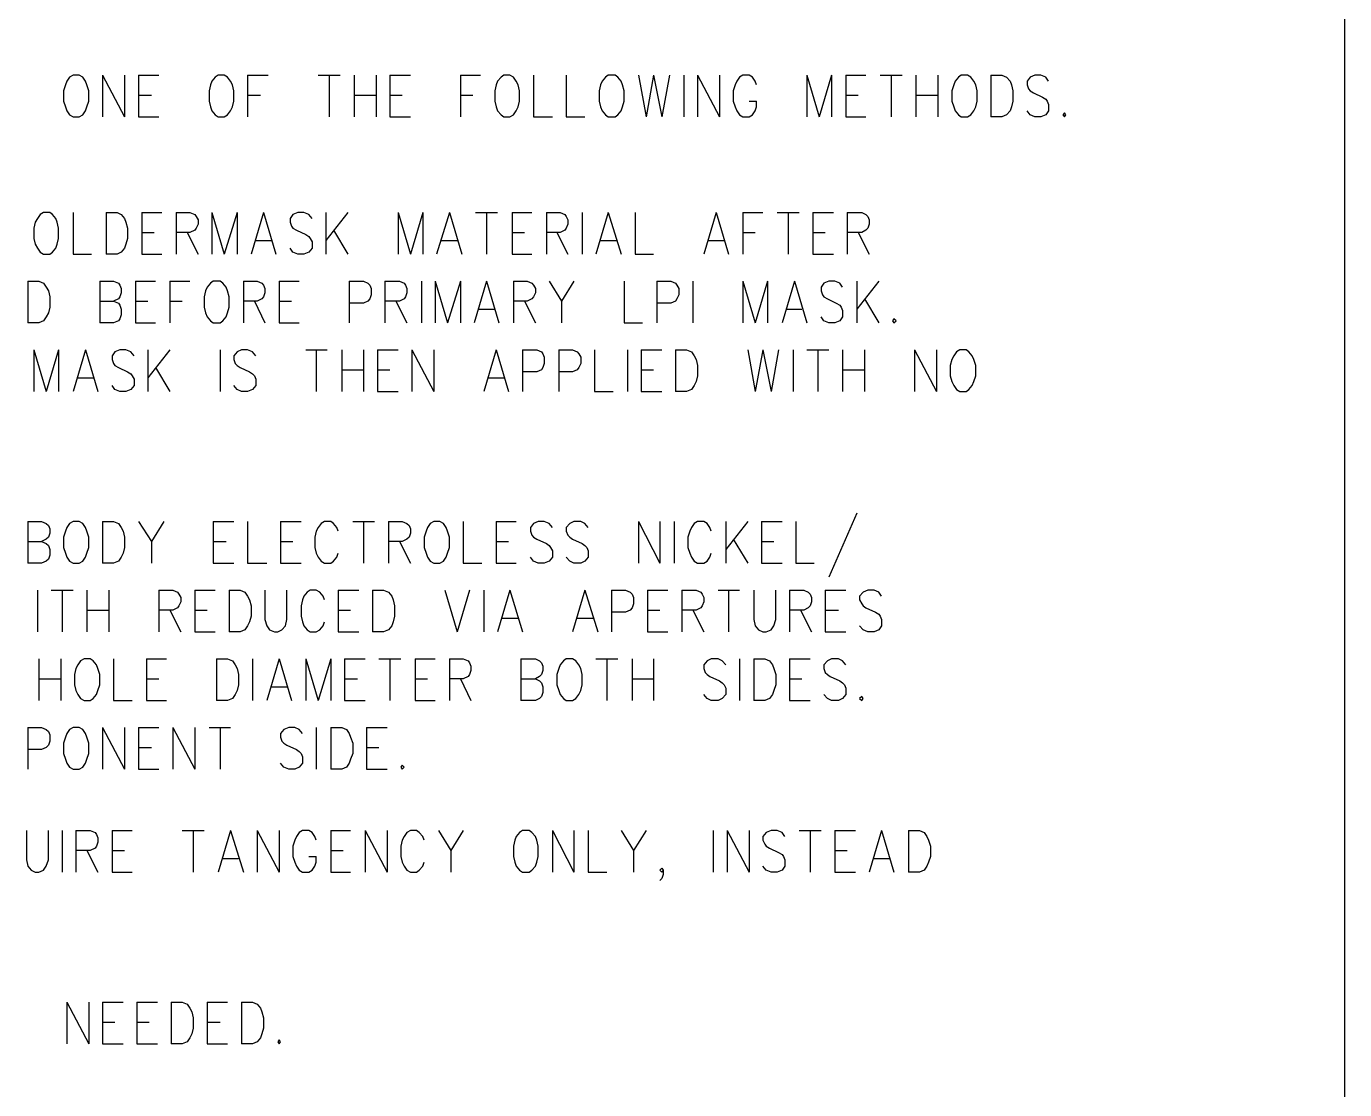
# Model space of a CAD drawing. Extents: x 11.9 to 28.1, y 10.8 to 21.2.
# Drawn here: x 26.174 to 28.093, y 15.073 to 16.621 of the extents above; entities that cross this region are included whole.
import ezdxf

# ---------------------------------------------------------------- set-up
doc = ezdxf.new("R2010")
doc.units = 0
doc.header["$MEASUREMENT"] = 0
doc.layers.add('LAYNR1', color=2, linetype='Continuous')

msp = doc.modelspace()

# ---------------------------------------------------------------- linework, layer by layer
at = {"layer": 'LAYNR1', "color": 7}
for points in [[(28.093, 21.199), (28.093, 10.799)], [(26.242, 16.55), (26.237, 16.547), (26.233, 16.541), (26.231, 16.536)], [(26.262, 16.536), (26.26, 16.541), (26.256, 16.547), (26.251, 16.55), (26.242, 16.55)], [(26.285, 16.55), (26.285, 16.489)], [(26.285, 16.55), (26.317, 16.489)], [(26.317, 16.55), (26.317, 16.489)], [(26.337, 16.55), (26.337, 16.489)], [(26.337, 16.55), (26.367, 16.55)], [(26.453, 16.55), (26.449, 16.547), (26.444, 16.541), (26.442, 16.536)], [(26.474, 16.536), (26.471, 16.541), (26.467, 16.547), (26.462, 16.55), (26.453, 16.55)], [(26.496, 16.55), (26.496, 16.489)], [(26.496, 16.55), (26.526, 16.55)], [(26.599, 16.55), (26.631, 16.55)], [(26.615, 16.55), (26.615, 16.489)], [(26.651, 16.55), (26.651, 16.489)], [(26.683, 16.55), (26.683, 16.489)], [(26.703, 16.55), (26.703, 16.489)], [(26.703, 16.55), (26.733, 16.55)], [(26.806, 16.55), (26.806, 16.489)], [(26.806, 16.55), (26.835, 16.55)], [(26.869, 16.55), (26.865, 16.547), (26.86, 16.541), (26.858, 16.536)], [(26.89, 16.536), (26.887, 16.541), (26.883, 16.547), (26.878, 16.55), (26.869, 16.55)], [(26.912, 16.55), (26.912, 16.489)], [(26.96, 16.55), (26.96, 16.489)], [(27.021, 16.55), (27.017, 16.547), (27.012, 16.541), (27.01, 16.536)], [(27.042, 16.536), (27.04, 16.541), (27.035, 16.547), (27.031, 16.55), (27.021, 16.55)], [(27.065, 16.55), (27.076, 16.489)], [(27.087, 16.55), (27.076, 16.489)], [(27.087, 16.55), (27.099, 16.489)], [(27.11, 16.55), (27.099, 16.489)], [(27.131, 16.55), (27.131, 16.489)], [(27.151, 16.55), (27.151, 16.489)], [(27.151, 16.55), (27.183, 16.489)], [(27.183, 16.55), (27.183, 16.489)], [(27.237, 16.536), (27.235, 16.541), (27.231, 16.547), (27.226, 16.55), (27.217, 16.55), (27.212, 16.547), (27.208, 16.541), (27.206, 16.536)], [(27.31, 16.55), (27.31, 16.489)], [(27.31, 16.55), (27.328, 16.489)], [(27.346, 16.55), (27.328, 16.489)], [(27.346, 16.55), (27.346, 16.489)], [(27.367, 16.55), (27.367, 16.489)], [(27.367, 16.55), (27.396, 16.55)], [(27.417, 16.55), (27.449, 16.55)], [(27.433, 16.55), (27.433, 16.489)], [(27.469, 16.55), (27.469, 16.489)], [(27.501, 16.55), (27.501, 16.489)], [(27.535, 16.55), (27.531, 16.547), (27.526, 16.541), (27.524, 16.536)], [(27.556, 16.536), (27.553, 16.541), (27.549, 16.547), (27.544, 16.55), (27.535, 16.55)], [(27.578, 16.55), (27.578, 16.489)], [(27.578, 16.55), (27.594, 16.55), (27.601, 16.547), (27.606, 16.541), (27.608, 16.536)], [(27.662, 16.541), (27.658, 16.547), (27.651, 16.55), (27.642, 16.55), (27.635, 16.547), (27.631, 16.541), (27.631, 16.536)], [(26.231, 16.536), (26.228, 16.527), (26.228, 16.512)], [(26.265, 16.512), (26.265, 16.527), (26.262, 16.536)], [(26.442, 16.536), (26.44, 16.527), (26.44, 16.512)], [(26.476, 16.512), (26.476, 16.527), (26.474, 16.536)], [(26.858, 16.536), (26.856, 16.527), (26.856, 16.512)], [(26.892, 16.512), (26.892, 16.527), (26.89, 16.536)], [(27.01, 16.536), (27.008, 16.527), (27.008, 16.512)], [(27.044, 16.512), (27.044, 16.527), (27.042, 16.536)], [(27.206, 16.536), (27.203, 16.527), (27.203, 16.512)], [(27.524, 16.536), (27.521, 16.527), (27.521, 16.512)], [(27.558, 16.512), (27.558, 16.527), (27.556, 16.536)], [(27.608, 16.536), (27.61, 16.527), (27.61, 16.512)], [(27.631, 16.536), (27.633, 16.53), (27.635, 16.527), (27.64, 16.524), (27.653, 16.518), (27.658, 16.515), (27.66, 16.512)], [(26.228, 16.512), (26.231, 16.504), (26.233, 16.498), (26.237, 16.492), (26.242, 16.489)], [(26.251, 16.489), (26.256, 16.492), (26.26, 16.498), (26.262, 16.504), (26.265, 16.512)], [(26.337, 16.521), (26.356, 16.521)], [(26.44, 16.512), (26.442, 16.504), (26.444, 16.498), (26.449, 16.492), (26.453, 16.489)], [(26.462, 16.489), (26.467, 16.492), (26.471, 16.498), (26.474, 16.504), (26.476, 16.512)], [(26.496, 16.521), (26.515, 16.521)], [(26.651, 16.521), (26.683, 16.521)], [(26.703, 16.521), (26.721, 16.521)], [(26.806, 16.521), (26.824, 16.521)], [(26.856, 16.512), (26.858, 16.504), (26.86, 16.498), (26.865, 16.492), (26.869, 16.489)], [(26.878, 16.489), (26.883, 16.492), (26.887, 16.498), (26.89, 16.504), (26.892, 16.512)], [(27.008, 16.512), (27.01, 16.504), (27.012, 16.498), (27.017, 16.492), (27.021, 16.489)], [(27.031, 16.489), (27.035, 16.492), (27.04, 16.498), (27.042, 16.504), (27.044, 16.512)], [(27.203, 16.512), (27.206, 16.504), (27.208, 16.498), (27.212, 16.492), (27.217, 16.489)], [(27.226, 16.489), (27.231, 16.492), (27.235, 16.498), (27.237, 16.504), (27.237, 16.512)], [(27.226, 16.512), (27.237, 16.512)], [(27.367, 16.521), (27.385, 16.521)], [(27.469, 16.521), (27.501, 16.521)], [(27.521, 16.512), (27.524, 16.504), (27.526, 16.498), (27.531, 16.492), (27.535, 16.489)], [(27.544, 16.489), (27.549, 16.492), (27.553, 16.498), (27.556, 16.504), (27.558, 16.512)], [(27.61, 16.512), (27.608, 16.504), (27.606, 16.498), (27.601, 16.492), (27.594, 16.489)], [(27.66, 16.512), (27.662, 16.507), (27.662, 16.498), (27.658, 16.492), (27.651, 16.489)], [(26.242, 16.489), (26.251, 16.489)], [(26.337, 16.489), (26.367, 16.489)], [(26.453, 16.489), (26.462, 16.489)], [(26.703, 16.489), (26.733, 16.489)], [(26.869, 16.489), (26.878, 16.489)], [(26.912, 16.489), (26.94, 16.489)], [(26.96, 16.489), (26.987, 16.489)], [(27.021, 16.489), (27.031, 16.489)], [(27.217, 16.489), (27.226, 16.489)], [(27.367, 16.489), (27.396, 16.489)], [(27.535, 16.489), (27.544, 16.489)], [(27.594, 16.489), (27.578, 16.489)], [(27.642, 16.489), (27.635, 16.492), (27.631, 16.498)], [(27.651, 16.489), (27.642, 16.489)], [(27.685, 16.495), (27.683, 16.492), (27.685, 16.489)], [(27.685, 16.489), (27.687, 16.492), (27.685, 16.495)], [(26.199, 16.35), (26.194, 16.347), (26.19, 16.341), (26.187, 16.336)], [(26.219, 16.336), (26.217, 16.341), (26.212, 16.347), (26.208, 16.35), (26.199, 16.35)], [(26.242, 16.35), (26.242, 16.289)], [(26.29, 16.35), (26.29, 16.289)], [(26.29, 16.35), (26.306, 16.35), (26.312, 16.347), (26.317, 16.341), (26.319, 16.336)], [(26.342, 16.35), (26.342, 16.289)], [(26.342, 16.35), (26.371, 16.35)], [(26.392, 16.35), (26.392, 16.289)], [(26.392, 16.35), (26.412, 16.35), (26.419, 16.347), (26.421, 16.344), (26.424, 16.339), (26.424, 16.333), (26.421, 16.327), (26.419, 16.324), (26.412, 16.321), (26.392, 16.321)], [(26.444, 16.35), (26.444, 16.289)], [(26.444, 16.35), (26.462, 16.289)], [(26.481, 16.35), (26.462, 16.289)], [(26.481, 16.35), (26.481, 16.289)], [(26.519, 16.35), (26.501, 16.289)], [(26.519, 16.35), (26.537, 16.289)], [(26.59, 16.341), (26.585, 16.347), (26.578, 16.35), (26.569, 16.35), (26.562, 16.347), (26.558, 16.341), (26.558, 16.336)], [(26.61, 16.35), (26.61, 16.289)], [(26.642, 16.35), (26.61, 16.309)], [(26.715, 16.35), (26.715, 16.289)], [(26.715, 16.35), (26.733, 16.289)], [(26.751, 16.35), (26.733, 16.289)], [(26.751, 16.35), (26.751, 16.289)], [(26.79, 16.35), (26.771, 16.289)], [(26.79, 16.35), (26.808, 16.289)], [(26.828, 16.35), (26.86, 16.35)], [(26.844, 16.35), (26.844, 16.289)], [(26.881, 16.35), (26.881, 16.289)], [(26.881, 16.35), (26.91, 16.35)], [(26.931, 16.35), (26.931, 16.289)], [(26.931, 16.35), (26.951, 16.35), (26.958, 16.347), (26.96, 16.344), (26.962, 16.339), (26.962, 16.333), (26.96, 16.327), (26.958, 16.324), (26.951, 16.321), (26.931, 16.321)], [(26.983, 16.35), (26.983, 16.289)], [(27.021, 16.35), (27.003, 16.289)], [(27.021, 16.35), (27.04, 16.289)], [(27.06, 16.35), (27.06, 16.289)], [(27.178, 16.35), (27.16, 16.289)], [(27.178, 16.35), (27.196, 16.289)], [(27.217, 16.35), (27.217, 16.289)], [(27.217, 16.35), (27.246, 16.35)], [(27.267, 16.35), (27.299, 16.35)], [(27.283, 16.35), (27.283, 16.289)], [(27.319, 16.35), (27.319, 16.289)], [(27.319, 16.35), (27.349, 16.35)], [(27.369, 16.35), (27.369, 16.289)], [(27.369, 16.35), (27.39, 16.35), (27.396, 16.347), (27.399, 16.344), (27.401, 16.339), (27.401, 16.333), (27.399, 16.327), (27.396, 16.324), (27.39, 16.321), (27.369, 16.321)], [(26.187, 16.336), (26.185, 16.327), (26.185, 16.312)], [(26.221, 16.312), (26.221, 16.327), (26.219, 16.336)], [(26.319, 16.336), (26.321, 16.327), (26.321, 16.312)], [(26.558, 16.336), (26.56, 16.33), (26.562, 16.327), (26.567, 16.324), (26.581, 16.318), (26.585, 16.315), (26.587, 16.312)], [(26.185, 16.312), (26.187, 16.304), (26.19, 16.298), (26.194, 16.292), (26.199, 16.289)], [(26.208, 16.289), (26.212, 16.292), (26.217, 16.298), (26.219, 16.304), (26.221, 16.312)], [(26.321, 16.312), (26.319, 16.304), (26.317, 16.298), (26.312, 16.292), (26.306, 16.289)], [(26.342, 16.321), (26.36, 16.321)], [(26.408, 16.321), (26.424, 16.289)], [(26.587, 16.312), (26.59, 16.307), (26.59, 16.298), (26.585, 16.292), (26.578, 16.289)], [(26.621, 16.324), (26.642, 16.289)], [(26.881, 16.321), (26.899, 16.321)], [(26.946, 16.321), (26.962, 16.289)], [(27.217, 16.321), (27.235, 16.321)], [(27.319, 16.321), (27.337, 16.321)], [(27.385, 16.321), (27.401, 16.289)], [(26.508, 16.309), (26.531, 16.309)], [(26.569, 16.289), (26.562, 16.292), (26.558, 16.298)], [(26.778, 16.309), (26.801, 16.309)], [(27.01, 16.309), (27.033, 16.309)], [(27.167, 16.309), (27.19, 16.309)], [(26.199, 16.289), (26.208, 16.289)], [(26.242, 16.289), (26.269, 16.289)], [(26.306, 16.289), (26.29, 16.289)], [(26.342, 16.289), (26.371, 16.289)], [(26.578, 16.289), (26.569, 16.289)], [(26.881, 16.289), (26.91, 16.289)], [(27.06, 16.289), (27.087, 16.289)], [(27.319, 16.289), (27.349, 16.289)], [(26.176, 16.25), (26.176, 16.189)], [(26.176, 16.25), (26.192, 16.25), (26.199, 16.247), (26.203, 16.241), (26.206, 16.236)], [(26.206, 16.236), (26.208, 16.227), (26.208, 16.212)], [(26.281, 16.25), (26.281, 16.189)], [(26.281, 16.25), (26.301, 16.25), (26.308, 16.247), (26.31, 16.244), (26.312, 16.239), (26.312, 16.233), (26.31, 16.227), (26.308, 16.224), (26.301, 16.221)], [(26.333, 16.25), (26.333, 16.189)], [(26.333, 16.25), (26.362, 16.25)], [(26.383, 16.25), (26.383, 16.189)], [(26.383, 16.25), (26.412, 16.25)], [(26.435, 16.236), (26.433, 16.227), (26.433, 16.212)], [(26.446, 16.25), (26.442, 16.247), (26.437, 16.241), (26.435, 16.236)], [(26.467, 16.236), (26.465, 16.241), (26.46, 16.247), (26.456, 16.25), (26.446, 16.25)], [(26.469, 16.212), (26.469, 16.227), (26.467, 16.236)], [(26.49, 16.25), (26.49, 16.189)], [(26.49, 16.25), (26.51, 16.25), (26.517, 16.247), (26.519, 16.244), (26.521, 16.239), (26.521, 16.233), (26.519, 16.227), (26.517, 16.224), (26.51, 16.221), (26.49, 16.221)], [(26.542, 16.25), (26.542, 16.189)], [(26.542, 16.25), (26.571, 16.25)], [(26.644, 16.25), (26.644, 16.189)], [(26.644, 16.25), (26.665, 16.25), (26.671, 16.247), (26.674, 16.244), (26.676, 16.239), (26.676, 16.23), (26.674, 16.224), (26.671, 16.221), (26.665, 16.218), (26.644, 16.218)], [(26.696, 16.25), (26.696, 16.189)], [(26.696, 16.25), (26.717, 16.25), (26.724, 16.247), (26.726, 16.244), (26.728, 16.239), (26.728, 16.233), (26.726, 16.227), (26.724, 16.224), (26.717, 16.221), (26.696, 16.221)], [(26.749, 16.25), (26.749, 16.189)], [(26.769, 16.25), (26.769, 16.189)], [(26.769, 16.25), (26.787, 16.189)], [(26.806, 16.25), (26.787, 16.189)], [(26.806, 16.25), (26.806, 16.189)], [(26.844, 16.25), (26.826, 16.189)], [(26.844, 16.25), (26.862, 16.189)], [(26.883, 16.25), (26.883, 16.189)], [(26.883, 16.25), (26.903, 16.25), (26.91, 16.247), (26.912, 16.244), (26.915, 16.239), (26.915, 16.233), (26.912, 16.227), (26.91, 16.224), (26.903, 16.221), (26.883, 16.221)], [(26.935, 16.25), (26.953, 16.221), (26.953, 16.189)], [(26.971, 16.25), (26.953, 16.221)], [(27.044, 16.25), (27.044, 16.189)], [(27.092, 16.25), (27.092, 16.189)], [(27.092, 16.25), (27.112, 16.25), (27.119, 16.247), (27.121, 16.244), (27.124, 16.239), (27.124, 16.23), (27.121, 16.224), (27.119, 16.221), (27.112, 16.218), (27.092, 16.218)], [(27.144, 16.25), (27.144, 16.189)], [(27.217, 16.25), (27.217, 16.189)], [(27.217, 16.25), (27.235, 16.189)], [(27.253, 16.25), (27.235, 16.189)], [(27.253, 16.25), (27.253, 16.189)], [(27.292, 16.25), (27.274, 16.189)], [(27.292, 16.25), (27.31, 16.189)], [(27.362, 16.241), (27.358, 16.247), (27.351, 16.25), (27.342, 16.25), (27.335, 16.247), (27.331, 16.241), (27.331, 16.236)], [(27.331, 16.236), (27.333, 16.23), (27.335, 16.227), (27.34, 16.224), (27.353, 16.218), (27.358, 16.215), (27.36, 16.212)], [(27.383, 16.25), (27.383, 16.189)], [(27.415, 16.25), (27.383, 16.209)], [(26.281, 16.221), (26.301, 16.221), (26.308, 16.218), (26.31, 16.215), (26.312, 16.209), (26.312, 16.201), (26.31, 16.195), (26.308, 16.192), (26.301, 16.189)], [(26.333, 16.221), (26.351, 16.221)], [(26.383, 16.221), (26.401, 16.221)], [(26.506, 16.221), (26.521, 16.189)], [(26.542, 16.221), (26.56, 16.221)], [(26.712, 16.221), (26.728, 16.189)], [(26.899, 16.221), (26.915, 16.189)], [(27.394, 16.224), (27.415, 16.189)], [(26.208, 16.212), (26.206, 16.204), (26.203, 16.198), (26.199, 16.192), (26.192, 16.189)], [(26.433, 16.212), (26.435, 16.204), (26.437, 16.198), (26.442, 16.192), (26.446, 16.189)], [(26.456, 16.189), (26.46, 16.192), (26.465, 16.198), (26.467, 16.204), (26.469, 16.212)], [(26.833, 16.209), (26.856, 16.209)], [(27.281, 16.209), (27.303, 16.209)], [(27.342, 16.189), (27.335, 16.192), (27.331, 16.198)], [(27.36, 16.212), (27.362, 16.207), (27.362, 16.198), (27.358, 16.192), (27.351, 16.189)], [(26.192, 16.189), (26.176, 16.189)], [(26.301, 16.189), (26.281, 16.189)], [(26.333, 16.189), (26.362, 16.189)], [(26.446, 16.189), (26.456, 16.189)], [(26.542, 16.189), (26.571, 16.189)], [(27.044, 16.189), (27.071, 16.189)], [(27.351, 16.189), (27.342, 16.189)], [(27.437, 16.195), (27.435, 16.192), (27.437, 16.189)], [(27.437, 16.189), (27.44, 16.192), (27.437, 16.195)], [(26.185, 16.15), (26.185, 16.089)], [(26.185, 16.15), (26.203, 16.089)], [(26.221, 16.15), (26.203, 16.089)], [(26.221, 16.15), (26.221, 16.089)], [(26.26, 16.15), (26.242, 16.089)], [(26.26, 16.15), (26.278, 16.089)], [(26.331, 16.141), (26.326, 16.147), (26.319, 16.15), (26.31, 16.15), (26.303, 16.147), (26.299, 16.141), (26.299, 16.136)], [(26.351, 16.15), (26.351, 16.089)], [(26.383, 16.15), (26.351, 16.109)], [(26.456, 16.15), (26.456, 16.089)], [(26.508, 16.141), (26.503, 16.147), (26.496, 16.15), (26.487, 16.15), (26.481, 16.147), (26.476, 16.141), (26.476, 16.136)], [(26.581, 16.15), (26.612, 16.15)], [(26.596, 16.15), (26.596, 16.089)], [(26.633, 16.15), (26.633, 16.089)], [(26.665, 16.15), (26.665, 16.089)], [(26.685, 16.15), (26.685, 16.089)], [(26.685, 16.15), (26.715, 16.15)], [(26.735, 16.15), (26.735, 16.089)], [(26.735, 16.15), (26.767, 16.089)], [(26.767, 16.15), (26.767, 16.089)], [(26.858, 16.15), (26.84, 16.089)], [(26.858, 16.15), (26.876, 16.089)], [(26.896, 16.15), (26.896, 16.089)], [(26.896, 16.15), (26.917, 16.15), (26.924, 16.147), (26.926, 16.144), (26.928, 16.139), (26.928, 16.13), (26.926, 16.124), (26.924, 16.121), (26.917, 16.118), (26.896, 16.118)], [(26.949, 16.15), (26.949, 16.089)], [(26.949, 16.15), (26.969, 16.15), (26.976, 16.147), (26.978, 16.144), (26.981, 16.139), (26.981, 16.13), (26.978, 16.124), (26.976, 16.121), (26.969, 16.118), (26.949, 16.118)], [(27.001, 16.15), (27.001, 16.089)], [(27.049, 16.15), (27.049, 16.089)], [(27.069, 16.15), (27.069, 16.089)], [(27.069, 16.15), (27.099, 16.15)], [(27.119, 16.15), (27.119, 16.089)], [(27.119, 16.15), (27.135, 16.15), (27.142, 16.147), (27.146, 16.141), (27.149, 16.136)], [(27.224, 16.15), (27.235, 16.089)], [(27.246, 16.15), (27.235, 16.089)], [(27.246, 16.15), (27.258, 16.089)], [(27.269, 16.15), (27.258, 16.089)], [(27.29, 16.15), (27.29, 16.089)], [(27.31, 16.15), (27.342, 16.15)], [(27.326, 16.15), (27.326, 16.089)], [(27.362, 16.15), (27.362, 16.089)], [(27.394, 16.15), (27.394, 16.089)], [(27.467, 16.15), (27.467, 16.089)], [(27.467, 16.15), (27.499, 16.089)], [(27.499, 16.15), (27.499, 16.089)], [(27.533, 16.15), (27.528, 16.147), (27.524, 16.141), (27.521, 16.136)], [(27.553, 16.136), (27.551, 16.141), (27.546, 16.147), (27.542, 16.15), (27.533, 16.15)], [(26.299, 16.136), (26.301, 16.13), (26.303, 16.127), (26.308, 16.124), (26.321, 16.118), (26.326, 16.115), (26.328, 16.112)], [(26.362, 16.124), (26.383, 16.089)], [(26.476, 16.136), (26.478, 16.13), (26.481, 16.127), (26.485, 16.124), (26.499, 16.118), (26.503, 16.115), (26.506, 16.112)], [(26.633, 16.121), (26.665, 16.121)], [(26.685, 16.121), (26.703, 16.121)], [(27.069, 16.121), (27.087, 16.121)], [(27.149, 16.136), (27.151, 16.127), (27.151, 16.112)], [(27.362, 16.121), (27.394, 16.121)], [(27.521, 16.136), (27.519, 16.127), (27.519, 16.112)], [(27.556, 16.112), (27.556, 16.127), (27.553, 16.136)], [(26.249, 16.109), (26.271, 16.109)], [(26.328, 16.112), (26.331, 16.107), (26.331, 16.098), (26.326, 16.092), (26.319, 16.089)], [(26.506, 16.112), (26.508, 16.107), (26.508, 16.098), (26.503, 16.092), (26.496, 16.089)], [(26.846, 16.109), (26.869, 16.109)], [(27.151, 16.112), (27.149, 16.104), (27.146, 16.098), (27.142, 16.092), (27.135, 16.089)], [(27.519, 16.112), (27.521, 16.104), (27.524, 16.098), (27.528, 16.092), (27.533, 16.089)], [(27.542, 16.089), (27.546, 16.092), (27.551, 16.098), (27.553, 16.104), (27.556, 16.112)], [(26.31, 16.089), (26.303, 16.092), (26.299, 16.098)], [(26.319, 16.089), (26.31, 16.089)], [(26.487, 16.089), (26.481, 16.092), (26.476, 16.098)], [(26.496, 16.089), (26.487, 16.089)], [(26.685, 16.089), (26.715, 16.089)], [(27.001, 16.089), (27.028, 16.089)], [(27.069, 16.089), (27.099, 16.089)], [(27.135, 16.089), (27.119, 16.089)], [(27.533, 16.089), (27.542, 16.089)], [(27.383, 15.912), (27.342, 15.819)], [(26.176, 15.9), (26.176, 15.839)], [(26.176, 15.9), (26.196, 15.9), (26.203, 15.897), (26.206, 15.894), (26.208, 15.889), (26.208, 15.883), (26.206, 15.877), (26.203, 15.874), (26.196, 15.871)], [(26.242, 15.9), (26.237, 15.897), (26.233, 15.891), (26.231, 15.886)], [(26.262, 15.886), (26.26, 15.891), (26.256, 15.897), (26.251, 15.9), (26.242, 15.9)], [(26.285, 15.9), (26.285, 15.839)], [(26.285, 15.9), (26.301, 15.9), (26.308, 15.897), (26.312, 15.891), (26.315, 15.886)], [(26.337, 15.9), (26.356, 15.871), (26.356, 15.839)], [(26.374, 15.9), (26.356, 15.871)], [(26.446, 15.9), (26.446, 15.839)], [(26.446, 15.9), (26.476, 15.9)], [(26.496, 15.9), (26.496, 15.839)], [(26.544, 15.9), (26.544, 15.839)], [(26.544, 15.9), (26.574, 15.9)], [(26.628, 15.886), (26.626, 15.891), (26.621, 15.897), (26.617, 15.9), (26.608, 15.9), (26.603, 15.897), (26.599, 15.891), (26.596, 15.886)], [(26.649, 15.9), (26.681, 15.9)], [(26.665, 15.9), (26.665, 15.839)], [(26.701, 15.9), (26.701, 15.839)], [(26.701, 15.9), (26.721, 15.9), (26.728, 15.897), (26.731, 15.894), (26.733, 15.889), (26.733, 15.883), (26.731, 15.877), (26.728, 15.874), (26.721, 15.871), (26.701, 15.871)], [(26.767, 15.9), (26.762, 15.897), (26.758, 15.891), (26.756, 15.886)], [(26.787, 15.886), (26.785, 15.891), (26.781, 15.897), (26.776, 15.9), (26.767, 15.9)], [(26.81, 15.9), (26.81, 15.839)], [(26.858, 15.9), (26.858, 15.839)], [(26.858, 15.9), (26.887, 15.9)], [(26.94, 15.891), (26.935, 15.897), (26.928, 15.9), (26.919, 15.9), (26.912, 15.897), (26.908, 15.891), (26.908, 15.886)], [(26.992, 15.891), (26.987, 15.897), (26.981, 15.9), (26.971, 15.9), (26.965, 15.897), (26.96, 15.891), (26.96, 15.886)], [(27.065, 15.9), (27.065, 15.839)], [(27.065, 15.9), (27.096, 15.839)], [(27.096, 15.9), (27.096, 15.839)], [(27.117, 15.9), (27.117, 15.839)], [(27.171, 15.886), (27.169, 15.891), (27.165, 15.897), (27.16, 15.9), (27.151, 15.9), (27.146, 15.897), (27.142, 15.891), (27.14, 15.886)], [(27.192, 15.9), (27.192, 15.839)], [(27.224, 15.9), (27.192, 15.859)], [(27.244, 15.9), (27.244, 15.839)], [(27.244, 15.9), (27.274, 15.9)], [(27.294, 15.9), (27.294, 15.839)], [(26.176, 15.871), (26.196, 15.871), (26.203, 15.868), (26.206, 15.865), (26.208, 15.859), (26.208, 15.851), (26.206, 15.845), (26.203, 15.842), (26.196, 15.839)], [(26.231, 15.886), (26.228, 15.877), (26.228, 15.862)], [(26.265, 15.862), (26.265, 15.877), (26.262, 15.886)], [(26.315, 15.886), (26.317, 15.877), (26.317, 15.862)], [(26.446, 15.871), (26.465, 15.871)], [(26.544, 15.871), (26.562, 15.871)], [(26.596, 15.886), (26.594, 15.877), (26.594, 15.862)], [(26.717, 15.871), (26.733, 15.839)], [(26.756, 15.886), (26.753, 15.877), (26.753, 15.862)], [(26.79, 15.862), (26.79, 15.877), (26.787, 15.886)], [(26.858, 15.871), (26.876, 15.871)], [(26.908, 15.886), (26.91, 15.88), (26.912, 15.877), (26.917, 15.874), (26.931, 15.868), (26.935, 15.865), (26.937, 15.862)], [(26.96, 15.886), (26.962, 15.88), (26.965, 15.877), (26.969, 15.874), (26.983, 15.868), (26.987, 15.865), (26.99, 15.862)], [(27.14, 15.886), (27.137, 15.877), (27.137, 15.862)], [(27.203, 15.874), (27.224, 15.839)], [(27.244, 15.871), (27.262, 15.871)], [(26.228, 15.862), (26.231, 15.854), (26.233, 15.848), (26.237, 15.842), (26.242, 15.839)], [(26.251, 15.839), (26.256, 15.842), (26.26, 15.848), (26.262, 15.854), (26.265, 15.862)], [(26.317, 15.862), (26.315, 15.854), (26.312, 15.848), (26.308, 15.842), (26.301, 15.839)], [(26.594, 15.862), (26.596, 15.854), (26.599, 15.848), (26.603, 15.842), (26.608, 15.839)], [(26.617, 15.839), (26.621, 15.842), (26.626, 15.848), (26.628, 15.854)], [(26.753, 15.862), (26.756, 15.854), (26.758, 15.848), (26.762, 15.842), (26.767, 15.839)], [(26.776, 15.839), (26.781, 15.842), (26.785, 15.848), (26.787, 15.854), (26.79, 15.862)], [(26.937, 15.862), (26.94, 15.857), (26.94, 15.848), (26.935, 15.842), (26.928, 15.839)], [(26.99, 15.862), (26.992, 15.857), (26.992, 15.848), (26.987, 15.842), (26.981, 15.839)], [(27.137, 15.862), (27.14, 15.854), (27.142, 15.848), (27.146, 15.842), (27.151, 15.839)], [(27.16, 15.839), (27.165, 15.842), (27.169, 15.848), (27.171, 15.854)], [(26.196, 15.839), (26.176, 15.839)], [(26.242, 15.839), (26.251, 15.839)], [(26.301, 15.839), (26.285, 15.839)], [(26.446, 15.839), (26.476, 15.839)], [(26.496, 15.839), (26.524, 15.839)], [(26.544, 15.839), (26.574, 15.839)], [(26.608, 15.839), (26.617, 15.839)], [(26.767, 15.839), (26.776, 15.839)], [(26.81, 15.839), (26.837, 15.839)], [(26.858, 15.839), (26.887, 15.839)], [(26.919, 15.839), (26.912, 15.842), (26.908, 15.848)], [(26.928, 15.839), (26.919, 15.839)], [(26.971, 15.839), (26.965, 15.842), (26.96, 15.848)], [(26.981, 15.839), (26.971, 15.839)], [(27.151, 15.839), (27.16, 15.839)], [(27.244, 15.839), (27.274, 15.839)], [(27.294, 15.839), (27.321, 15.839)], [(26.19, 15.8), (26.19, 15.739)], [(26.21, 15.8), (26.242, 15.8)], [(26.226, 15.8), (26.226, 15.739)], [(26.262, 15.8), (26.262, 15.739)], [(26.294, 15.8), (26.294, 15.739)], [(26.367, 15.8), (26.367, 15.739)], [(26.367, 15.8), (26.387, 15.8), (26.394, 15.797), (26.396, 15.794), (26.399, 15.789), (26.399, 15.783), (26.396, 15.777), (26.394, 15.774), (26.387, 15.771), (26.367, 15.771)], [(26.419, 15.8), (26.419, 15.739)], [(26.419, 15.8), (26.449, 15.8)], [(26.469, 15.8), (26.469, 15.739)], [(26.469, 15.8), (26.485, 15.8), (26.492, 15.797), (26.496, 15.791), (26.499, 15.786)], [(26.521, 15.8), (26.521, 15.757), (26.524, 15.748), (26.528, 15.742), (26.535, 15.739)], [(26.54, 15.739), (26.546, 15.742), (26.551, 15.748), (26.553, 15.757), (26.553, 15.8)], [(26.608, 15.786), (26.606, 15.791), (26.601, 15.797), (26.596, 15.8), (26.587, 15.8), (26.583, 15.797), (26.578, 15.791), (26.576, 15.786)], [(26.628, 15.8), (26.628, 15.739)], [(26.628, 15.8), (26.658, 15.8)], [(26.678, 15.8), (26.678, 15.739)], [(26.678, 15.8), (26.694, 15.8), (26.701, 15.797), (26.706, 15.791), (26.708, 15.786)], [(26.783, 15.8), (26.801, 15.739)], [(26.819, 15.8), (26.801, 15.739)], [(26.84, 15.8), (26.84, 15.739)], [(26.878, 15.8), (26.86, 15.739)], [(26.878, 15.8), (26.896, 15.739)], [(26.987, 15.8), (26.969, 15.739)], [(26.987, 15.8), (27.006, 15.739)], [(27.026, 15.8), (27.026, 15.739)], [(27.026, 15.8), (27.046, 15.8), (27.053, 15.797), (27.056, 15.794), (27.058, 15.789), (27.058, 15.78), (27.056, 15.774), (27.053, 15.771), (27.046, 15.768), (27.026, 15.768)], [(27.078, 15.8), (27.078, 15.739)], [(27.078, 15.8), (27.108, 15.8)], [(27.128, 15.8), (27.128, 15.739)], [(27.128, 15.8), (27.149, 15.8), (27.156, 15.797), (27.158, 15.794), (27.16, 15.789), (27.16, 15.783), (27.158, 15.777), (27.156, 15.774), (27.149, 15.771), (27.128, 15.771)], [(27.181, 15.8), (27.212, 15.8)], [(27.196, 15.8), (27.196, 15.739)], [(27.233, 15.8), (27.233, 15.757), (27.235, 15.748), (27.24, 15.742), (27.246, 15.739)], [(27.251, 15.739), (27.258, 15.742), (27.262, 15.748), (27.265, 15.757), (27.265, 15.8)], [(27.285, 15.8), (27.285, 15.739)], [(27.285, 15.8), (27.306, 15.8), (27.312, 15.797), (27.315, 15.794), (27.317, 15.789), (27.317, 15.783), (27.315, 15.777), (27.312, 15.774), (27.306, 15.771), (27.285, 15.771)], [(27.337, 15.8), (27.337, 15.739)], [(27.337, 15.8), (27.367, 15.8)], [(27.419, 15.791), (27.415, 15.797), (27.408, 15.8), (27.399, 15.8), (27.392, 15.797), (27.387, 15.791), (27.387, 15.786)], [(26.499, 15.786), (26.501, 15.777), (26.501, 15.762)], [(26.576, 15.786), (26.574, 15.777), (26.574, 15.762)], [(26.708, 15.786), (26.71, 15.777), (26.71, 15.762)], [(27.387, 15.786), (27.39, 15.78), (27.392, 15.777), (27.396, 15.774), (27.41, 15.768), (27.415, 15.765), (27.417, 15.762)], [(26.262, 15.771), (26.294, 15.771)], [(26.383, 15.771), (26.399, 15.739)], [(26.419, 15.771), (26.437, 15.771)], [(26.501, 15.762), (26.499, 15.754), (26.496, 15.748), (26.492, 15.742), (26.485, 15.739)], [(26.574, 15.762), (26.576, 15.754), (26.578, 15.748), (26.583, 15.742), (26.587, 15.739)], [(26.628, 15.771), (26.646, 15.771)], [(26.71, 15.762), (26.708, 15.754), (26.706, 15.748), (26.701, 15.742), (26.694, 15.739)], [(26.867, 15.759), (26.89, 15.759)], [(26.976, 15.759), (26.999, 15.759)], [(27.078, 15.771), (27.096, 15.771)], [(27.144, 15.771), (27.16, 15.739)], [(27.301, 15.771), (27.317, 15.739)], [(27.337, 15.771), (27.356, 15.771)], [(27.417, 15.762), (27.419, 15.757), (27.419, 15.748), (27.415, 15.742), (27.408, 15.739)], [(26.419, 15.739), (26.449, 15.739)], [(26.485, 15.739), (26.469, 15.739)], [(26.535, 15.739), (26.54, 15.739)], [(26.587, 15.739), (26.596, 15.739)], [(26.596, 15.739), (26.601, 15.742), (26.606, 15.748), (26.608, 15.754)], [(26.628, 15.739), (26.658, 15.739)], [(26.694, 15.739), (26.678, 15.739)], [(27.078, 15.739), (27.108, 15.739)], [(27.246, 15.739), (27.251, 15.739)], [(27.337, 15.739), (27.367, 15.739)], [(27.399, 15.739), (27.392, 15.742), (27.387, 15.748)], [(27.408, 15.739), (27.399, 15.739)], [(26.192, 15.7), (26.192, 15.639)], [(26.224, 15.7), (26.224, 15.639)], [(26.258, 15.7), (26.253, 15.697), (26.249, 15.691), (26.246, 15.686)], [(26.278, 15.686), (26.276, 15.691), (26.271, 15.697), (26.267, 15.7), (26.258, 15.7)], [(26.301, 15.7), (26.301, 15.639)], [(26.349, 15.7), (26.349, 15.639)], [(26.349, 15.7), (26.378, 15.7)], [(26.451, 15.7), (26.451, 15.639)], [(26.451, 15.7), (26.467, 15.7), (26.474, 15.697), (26.478, 15.691), (26.481, 15.686)], [(26.503, 15.7), (26.503, 15.639)], [(26.542, 15.7), (26.524, 15.639)], [(26.542, 15.7), (26.56, 15.639)], [(26.581, 15.7), (26.581, 15.639)], [(26.581, 15.7), (26.599, 15.639)], [(26.617, 15.7), (26.599, 15.639)], [(26.617, 15.7), (26.617, 15.639)], [(26.637, 15.7), (26.637, 15.639)], [(26.637, 15.7), (26.667, 15.7)], [(26.687, 15.7), (26.719, 15.7)], [(26.703, 15.7), (26.703, 15.639)], [(26.74, 15.7), (26.74, 15.639)], [(26.74, 15.7), (26.769, 15.7)], [(26.79, 15.7), (26.79, 15.639)], [(26.79, 15.7), (26.81, 15.7), (26.817, 15.697), (26.819, 15.694), (26.821, 15.689), (26.821, 15.683), (26.819, 15.677), (26.817, 15.674), (26.81, 15.671), (26.79, 15.671)], [(26.894, 15.7), (26.894, 15.639)], [(26.894, 15.7), (26.915, 15.7), (26.921, 15.697), (26.924, 15.694), (26.926, 15.689), (26.926, 15.683), (26.924, 15.677), (26.921, 15.674), (26.915, 15.671)], [(26.96, 15.7), (26.956, 15.697), (26.951, 15.691), (26.949, 15.686)], [(26.981, 15.686), (26.978, 15.691), (26.974, 15.697), (26.969, 15.7), (26.96, 15.7)], [(27.003, 15.7), (27.035, 15.7)], [(27.019, 15.7), (27.019, 15.639)], [(27.056, 15.7), (27.056, 15.639)], [(27.087, 15.7), (27.087, 15.639)], [(27.192, 15.691), (27.187, 15.697), (27.181, 15.7), (27.171, 15.7), (27.165, 15.697), (27.16, 15.691), (27.16, 15.686)], [(27.212, 15.7), (27.212, 15.639)], [(27.233, 15.7), (27.233, 15.639)], [(27.233, 15.7), (27.249, 15.7), (27.256, 15.697), (27.26, 15.691), (27.262, 15.686)], [(27.285, 15.7), (27.285, 15.639)], [(27.285, 15.7), (27.315, 15.7)], [(27.367, 15.691), (27.362, 15.697), (27.356, 15.7), (27.346, 15.7), (27.34, 15.697), (27.335, 15.691), (27.335, 15.686)], [(26.246, 15.686), (26.244, 15.677), (26.244, 15.662)], [(26.281, 15.662), (26.281, 15.677), (26.278, 15.686)], [(26.481, 15.686), (26.483, 15.677), (26.483, 15.662)], [(26.949, 15.686), (26.946, 15.677), (26.946, 15.662)], [(26.983, 15.662), (26.983, 15.677), (26.981, 15.686)], [(27.16, 15.686), (27.162, 15.68), (27.165, 15.677), (27.169, 15.674), (27.183, 15.668), (27.187, 15.665), (27.19, 15.662)], [(27.262, 15.686), (27.265, 15.677), (27.265, 15.662)], [(27.335, 15.686), (27.337, 15.68), (27.34, 15.677), (27.344, 15.674), (27.358, 15.668), (27.362, 15.665), (27.365, 15.662)], [(26.192, 15.671), (26.224, 15.671)], [(26.244, 15.662), (26.246, 15.654), (26.249, 15.648), (26.253, 15.642), (26.258, 15.639)], [(26.267, 15.639), (26.271, 15.642), (26.276, 15.648), (26.278, 15.654), (26.281, 15.662)], [(26.349, 15.671), (26.367, 15.671)], [(26.483, 15.662), (26.481, 15.654), (26.478, 15.648), (26.474, 15.642), (26.467, 15.639)], [(26.637, 15.671), (26.656, 15.671)], [(26.74, 15.671), (26.758, 15.671)], [(26.806, 15.671), (26.821, 15.639)], [(26.894, 15.671), (26.915, 15.671), (26.921, 15.668), (26.924, 15.665), (26.926, 15.659), (26.926, 15.651), (26.924, 15.645), (26.921, 15.642), (26.915, 15.639)], [(26.946, 15.662), (26.949, 15.654), (26.951, 15.648), (26.956, 15.642), (26.96, 15.639)], [(26.969, 15.639), (26.974, 15.642), (26.978, 15.648), (26.981, 15.654), (26.983, 15.662)], [(27.056, 15.671), (27.087, 15.671)], [(27.19, 15.662), (27.192, 15.657), (27.192, 15.648), (27.187, 15.642), (27.181, 15.639)], [(27.265, 15.662), (27.262, 15.654), (27.26, 15.648), (27.256, 15.642), (27.249, 15.639)], [(27.285, 15.671), (27.303, 15.671)], [(27.365, 15.662), (27.367, 15.657), (27.367, 15.648), (27.362, 15.642), (27.356, 15.639)], [(26.531, 15.659), (26.553, 15.659)], [(27.171, 15.639), (27.165, 15.642), (27.16, 15.648)], [(27.346, 15.639), (27.34, 15.642), (27.335, 15.648)], [(27.39, 15.645), (27.387, 15.642), (27.39, 15.639)], [(27.39, 15.639), (27.392, 15.642), (27.39, 15.645)], [(26.258, 15.639), (26.267, 15.639)], [(26.301, 15.639), (26.328, 15.639)], [(26.349, 15.639), (26.378, 15.639)], [(26.467, 15.639), (26.451, 15.639)], [(26.637, 15.639), (26.667, 15.639)], [(26.74, 15.639), (26.769, 15.639)], [(26.915, 15.639), (26.894, 15.639)], [(26.96, 15.639), (26.969, 15.639)], [(27.181, 15.639), (27.171, 15.639)], [(27.249, 15.639), (27.233, 15.639)], [(27.285, 15.639), (27.315, 15.639)], [(27.356, 15.639), (27.346, 15.639)], [(26.176, 15.6), (26.176, 15.539)], [(26.176, 15.6), (26.196, 15.6), (26.203, 15.597), (26.206, 15.594), (26.208, 15.589), (26.208, 15.58), (26.206, 15.574), (26.203, 15.571), (26.196, 15.568), (26.176, 15.568)], [(26.231, 15.586), (26.228, 15.577), (26.228, 15.562)], [(26.242, 15.6), (26.237, 15.597), (26.233, 15.591), (26.231, 15.586)], [(26.262, 15.586), (26.26, 15.591), (26.256, 15.597), (26.251, 15.6), (26.242, 15.6)], [(26.265, 15.562), (26.265, 15.577), (26.262, 15.586)], [(26.285, 15.6), (26.285, 15.539)], [(26.285, 15.6), (26.317, 15.539)], [(26.317, 15.6), (26.317, 15.539)], [(26.337, 15.6), (26.337, 15.539)], [(26.337, 15.6), (26.367, 15.6)], [(26.387, 15.6), (26.387, 15.539)], [(26.387, 15.6), (26.419, 15.539)], [(26.419, 15.6), (26.419, 15.539)], [(26.44, 15.6), (26.471, 15.6)], [(26.456, 15.6), (26.456, 15.539)], [(26.576, 15.591), (26.571, 15.597), (26.565, 15.6), (26.556, 15.6), (26.549, 15.597), (26.544, 15.591), (26.544, 15.586)], [(26.544, 15.586), (26.546, 15.58), (26.549, 15.577), (26.553, 15.574), (26.567, 15.568), (26.571, 15.565), (26.574, 15.562)], [(26.596, 15.6), (26.596, 15.539)], [(26.617, 15.6), (26.617, 15.539)], [(26.617, 15.6), (26.633, 15.6), (26.64, 15.597), (26.644, 15.591), (26.646, 15.586)], [(26.646, 15.586), (26.649, 15.577), (26.649, 15.562)], [(26.669, 15.6), (26.669, 15.539)], [(26.669, 15.6), (26.699, 15.6)], [(26.337, 15.571), (26.356, 15.571)], [(26.669, 15.571), (26.687, 15.571)], [(26.228, 15.562), (26.231, 15.554), (26.233, 15.548), (26.237, 15.542), (26.242, 15.539)], [(26.251, 15.539), (26.256, 15.542), (26.26, 15.548), (26.262, 15.554), (26.265, 15.562)], [(26.556, 15.539), (26.549, 15.542), (26.544, 15.548)], [(26.574, 15.562), (26.576, 15.557), (26.576, 15.548), (26.571, 15.542), (26.565, 15.539)], [(26.649, 15.562), (26.646, 15.554), (26.644, 15.548), (26.64, 15.542), (26.633, 15.539)], [(26.721, 15.545), (26.719, 15.542), (26.721, 15.539)], [(26.721, 15.539), (26.724, 15.542), (26.721, 15.545)], [(26.242, 15.539), (26.251, 15.539)], [(26.337, 15.539), (26.367, 15.539)], [(26.565, 15.539), (26.556, 15.539)], [(26.633, 15.539), (26.617, 15.539)], [(26.669, 15.539), (26.699, 15.539)], [(26.174, 15.45), (26.174, 15.407), (26.176, 15.398), (26.181, 15.392), (26.187, 15.389)], [(26.192, 15.389), (26.199, 15.392), (26.203, 15.398), (26.206, 15.407), (26.206, 15.45)], [(26.226, 15.45), (26.226, 15.389)], [(26.246, 15.45), (26.246, 15.389)], [(26.246, 15.45), (26.267, 15.45), (26.274, 15.447), (26.276, 15.444), (26.278, 15.439), (26.278, 15.433), (26.276, 15.427), (26.274, 15.424), (26.267, 15.421), (26.246, 15.421)], [(26.299, 15.45), (26.299, 15.389)], [(26.299, 15.45), (26.328, 15.45)], [(26.401, 15.45), (26.433, 15.45)], [(26.417, 15.45), (26.417, 15.389)], [(26.471, 15.45), (26.453, 15.389)], [(26.471, 15.45), (26.49, 15.389)], [(26.51, 15.45), (26.51, 15.389)], [(26.51, 15.45), (26.542, 15.389)], [(26.542, 15.45), (26.542, 15.389)], [(26.596, 15.436), (26.594, 15.441), (26.59, 15.447), (26.585, 15.45), (26.576, 15.45), (26.571, 15.447), (26.567, 15.441), (26.565, 15.436)], [(26.617, 15.45), (26.617, 15.389)], [(26.617, 15.45), (26.646, 15.45)], [(26.667, 15.45), (26.667, 15.389)], [(26.667, 15.45), (26.699, 15.389)], [(26.699, 15.45), (26.699, 15.389)], [(26.753, 15.436), (26.751, 15.441), (26.746, 15.447), (26.742, 15.45), (26.733, 15.45), (26.728, 15.447), (26.724, 15.441), (26.721, 15.436)], [(26.774, 15.45), (26.792, 15.421), (26.792, 15.389)], [(26.81, 15.45), (26.792, 15.421)], [(26.896, 15.45), (26.892, 15.447), (26.887, 15.441), (26.885, 15.436)], [(26.917, 15.436), (26.915, 15.441), (26.91, 15.447), (26.906, 15.45), (26.896, 15.45)], [(26.94, 15.45), (26.94, 15.389)], [(26.94, 15.45), (26.971, 15.389)], [(26.971, 15.45), (26.971, 15.389)], [(26.992, 15.45), (26.992, 15.389)], [(27.04, 15.45), (27.058, 15.421), (27.058, 15.389)], [(27.076, 15.45), (27.058, 15.421)], [(27.174, 15.45), (27.174, 15.389)], [(27.194, 15.45), (27.194, 15.389)], [(27.194, 15.45), (27.226, 15.389)], [(27.226, 15.45), (27.226, 15.389)], [(27.278, 15.441), (27.274, 15.447), (27.267, 15.45), (27.258, 15.45), (27.251, 15.447), (27.246, 15.441), (27.246, 15.436)], [(27.299, 15.45), (27.331, 15.45)], [(27.315, 15.45), (27.315, 15.389)], [(27.351, 15.45), (27.351, 15.389)], [(27.351, 15.45), (27.381, 15.45)], [(27.419, 15.45), (27.401, 15.389)], [(27.419, 15.45), (27.437, 15.389)], [(27.458, 15.45), (27.458, 15.389)], [(27.458, 15.45), (27.474, 15.45), (27.481, 15.447), (27.485, 15.441), (27.487, 15.436)], [(26.565, 15.436), (26.562, 15.427), (26.562, 15.412)], [(26.721, 15.436), (26.719, 15.427), (26.719, 15.412)], [(26.885, 15.436), (26.883, 15.427), (26.883, 15.412)], [(26.919, 15.412), (26.919, 15.427), (26.917, 15.436)], [(27.246, 15.436), (27.249, 15.43), (27.251, 15.427), (27.256, 15.424), (27.269, 15.418), (27.274, 15.415), (27.276, 15.412)], [(27.487, 15.436), (27.49, 15.427), (27.49, 15.412)], [(26.262, 15.421), (26.278, 15.389)], [(26.299, 15.421), (26.317, 15.421)], [(26.562, 15.412), (26.565, 15.404), (26.567, 15.398), (26.571, 15.392), (26.576, 15.389)], [(26.585, 15.389), (26.59, 15.392), (26.594, 15.398), (26.596, 15.404), (26.596, 15.412)], [(26.585, 15.412), (26.596, 15.412)], [(26.617, 15.421), (26.635, 15.421)], [(26.719, 15.412), (26.721, 15.404), (26.724, 15.398), (26.728, 15.392), (26.733, 15.389)], [(26.883, 15.412), (26.885, 15.404), (26.887, 15.398), (26.892, 15.392), (26.896, 15.389)], [(26.906, 15.389), (26.91, 15.392), (26.915, 15.398), (26.917, 15.404), (26.919, 15.412)], [(27.276, 15.412), (27.278, 15.407), (27.278, 15.398), (27.274, 15.392), (27.267, 15.389)], [(27.351, 15.421), (27.369, 15.421)], [(27.49, 15.412), (27.487, 15.404), (27.485, 15.398), (27.481, 15.392), (27.474, 15.389)], [(26.46, 15.409), (26.483, 15.409)], [(26.742, 15.389), (26.746, 15.392), (26.751, 15.398), (26.753, 15.404)], [(27.099, 15.389), (27.096, 15.392), (27.099, 15.395), (27.101, 15.392), (27.101, 15.386), (27.099, 15.38), (27.096, 15.377)], [(27.101, 15.392), (27.099, 15.389)], [(27.258, 15.389), (27.251, 15.392), (27.246, 15.398)], [(27.408, 15.409), (27.431, 15.409)], [(26.187, 15.389), (26.192, 15.389)], [(26.299, 15.389), (26.328, 15.389)], [(26.576, 15.389), (26.585, 15.389)], [(26.617, 15.389), (26.646, 15.389)], [(26.733, 15.389), (26.742, 15.389)], [(26.896, 15.389), (26.906, 15.389)], [(26.992, 15.389), (27.019, 15.389)], [(27.267, 15.389), (27.258, 15.389)], [(27.351, 15.389), (27.381, 15.389)], [(27.474, 15.389), (27.458, 15.389)], [(26.233, 15.2), (26.233, 15.139)], [(26.233, 15.2), (26.265, 15.139)], [(26.265, 15.2), (26.265, 15.139)], [(26.285, 15.2), (26.285, 15.139)], [(26.285, 15.2), (26.315, 15.2)], [(26.335, 15.2), (26.335, 15.139)], [(26.335, 15.2), (26.365, 15.2)], [(26.385, 15.2), (26.385, 15.139)], [(26.385, 15.2), (26.401, 15.2), (26.408, 15.197), (26.412, 15.191), (26.415, 15.186)], [(26.437, 15.2), (26.437, 15.139)], [(26.437, 15.2), (26.467, 15.2)], [(26.487, 15.2), (26.487, 15.139)], [(26.487, 15.2), (26.503, 15.2), (26.51, 15.197), (26.515, 15.191), (26.517, 15.186)], [(26.415, 15.186), (26.417, 15.177), (26.417, 15.162)], [(26.517, 15.186), (26.519, 15.177), (26.519, 15.162)], [(26.285, 15.171), (26.303, 15.171)], [(26.335, 15.171), (26.353, 15.171)], [(26.417, 15.162), (26.415, 15.154), (26.412, 15.148), (26.408, 15.142), (26.401, 15.139)], [(26.437, 15.171), (26.456, 15.171)], [(26.519, 15.162), (26.517, 15.154), (26.515, 15.148), (26.51, 15.142), (26.503, 15.139)], [(26.542, 15.145), (26.54, 15.142), (26.542, 15.139)], [(26.542, 15.139), (26.544, 15.142), (26.542, 15.145)], [(26.285, 15.139), (26.315, 15.139)], [(26.335, 15.139), (26.365, 15.139)], [(26.401, 15.139), (26.385, 15.139)], [(26.437, 15.139), (26.467, 15.139)], [(26.503, 15.139), (26.487, 15.139)]]:
    msp.add_lwpolyline(points, dxfattribs=at)

doc.saveas('drawing.dxf')
